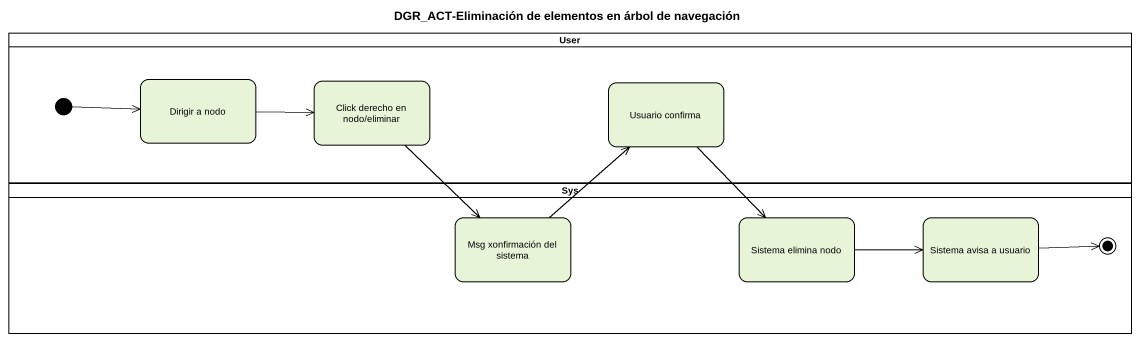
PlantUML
@startuml
title DGR_ACT-Eliminación de elementos en árbol de navegación
hide empty description
state User <<partition>> {
  state "Dirigir a nodo" as Dirigir_a_nodo
  state "Click derecho en nodo/eliminar" as Click_derecho_en_nodo
  state "Usuario confirma" as Usuario_confirma
  [*] -right-> Dirigir_a_nodo
}
state Sys <<partition>> {
  state "Msg xonfirmación del sistema" as Msg_xonfirmación_del_sistema
  state "Sistema elimina nodo" as Sistema_elimina_nodo
  state "Sistema avisa a usuario" as Sistema_avisa_a_usuario
  Sistema_avisa_a_usuario -right-> [*]
}
Dirigir_a_nodo -right-> Click_derecho_en_nodo
Click_derecho_en_nodo --> Msg_xonfirmación_del_sistema
Usuario_confirma --> Sistema_elimina_nodo
Msg_xonfirmación_del_sistema -up-> Usuario_confirma
Sistema_elimina_nodo -right-> Sistema_avisa_a_usuario
@enduml
